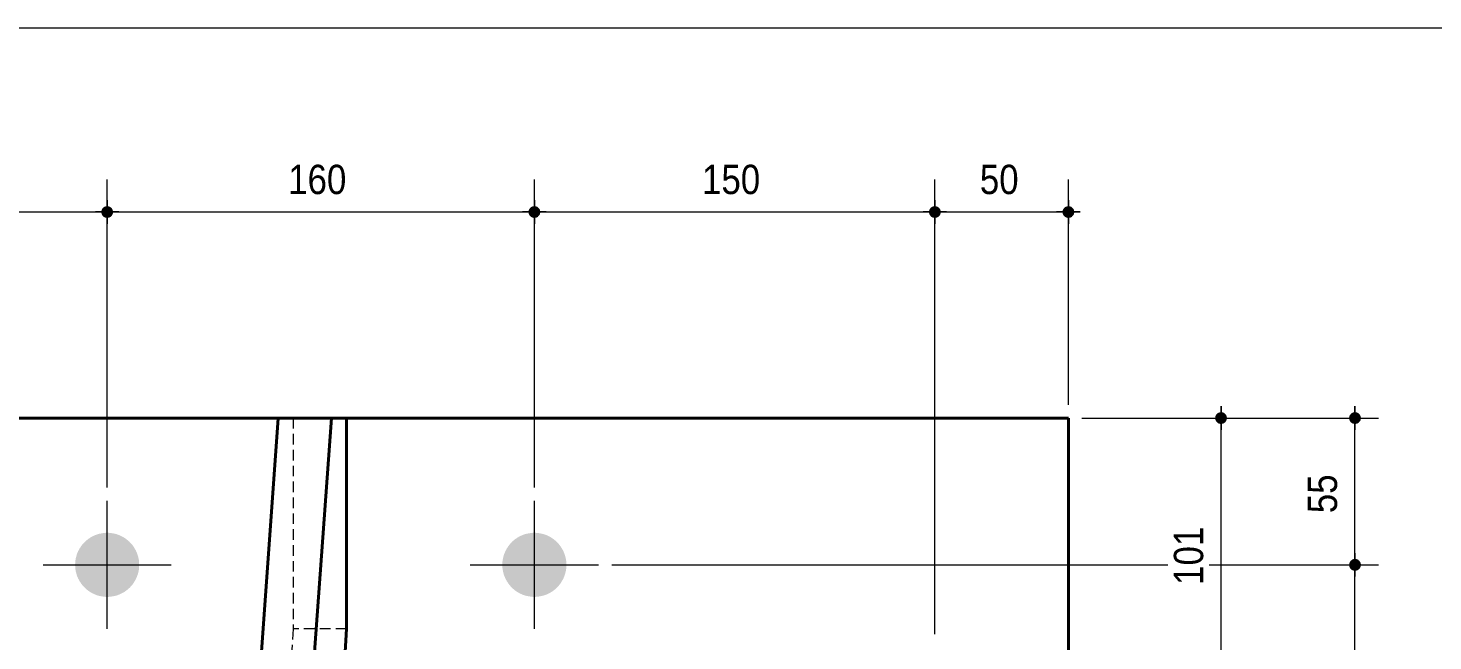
# Model space of a CAD drawing. Header units: millimetres. Extents: x 2 to 410, y 5 to 282.
# Drawn here: x 109.3 to 214.5, y 236.1 to 282 of the extents above; entities that cross this region are included whole.
import ezdxf

# ---------------------------------------------------------------- set-up
doc = ezdxf.new("R2010")
doc.units = ezdxf.units.MM
doc.linetypes.add('CACHE2', pattern=[1.190625, 0.79375, -0.396875])
for name, color, linetype, lineweight in [('Boulon', 7, 'Continuous', 0), ('Cache', 7, 'Continuous', 0), ('Cotation', 7, 'Continuous', 0), ('Feuille dessin', 5, 'Continuous', 0), ('Piece', 2, 'Continuous', 0)]:
    doc.layers.add(name, color=color, linetype=linetype, lineweight=lineweight)
doc.styles.add('ARIAL', font='ARIAL.TTF')

# ---------------------------------------------------------------- blocks, each defined once
blk = doc.blocks.new('*A4')
at = {"layer": 'Boulon'}
for points in [[(115.25, 244.18), (115.31, 244.18), (115.37, 244.17), (115.43, 244.17), (115.49, 244.16), (115.55, 244.15), (115.6, 244.14), (115.66, 244.13), (115.72, 244.12), (115.78, 244.11), (115.83, 244.09), (115.89, 244.08), (115.95, 244.06), (116, 244.04), (116.06, 244.02), (116.11, 244), (116.17, 243.97), (116.22, 243.95), (116.27, 243.92), (116.32, 243.9), (116.38, 243.87), (116.43, 243.84), (116.48, 243.81), (116.53, 243.77), (116.58, 243.74), (116.62, 243.71), (116.67, 243.67), (116.72, 243.63), (116.76, 243.6), (116.8, 243.56), (116.85, 243.52), (116.89, 243.48), (116.93, 243.43), (116.97, 243.39), (117.01, 243.35), (117.05, 243.3), (117.09, 243.26), (117.12, 243.21), (117.16, 243.16), (117.19, 243.11), (117.22, 243.06), (117.25, 243.01), (117.28, 242.96), (117.31, 242.91), (117.34, 242.86), (117.36, 242.81), (117.39, 242.75), (117.41, 242.7), (117.43, 242.64), (117.45, 242.59), (117.47, 242.53), (117.49, 242.48), (117.51, 242.42), (117.52, 242.36), (117.53, 242.31), (117.55, 242.25), (117.56, 242.19), (117.57, 242.13), (117.58, 242.07), (117.58, 242.01), (117.59, 241.96), (117.59, 241.9), (117.59, 241.84), (117.59, 241.78), (117.59, 241.72), (117.59, 241.66), (117.59, 241.6), (117.58, 241.54), (117.58, 241.49), (117.57, 241.43), (117.56, 241.37), (117.55, 241.31), (117.53, 241.25), (117.52, 241.2), (117.51, 241.14), (117.49, 241.08), (117.47, 241.03), (117.45, 240.97), (117.43, 240.92), (117.41, 240.86), (117.39, 240.81), (117.36, 240.75), (117.34, 240.7), (117.31, 240.65), (117.28, 240.6), (117.25, 240.55), (117.22, 240.5), (117.19, 240.45), (117.16, 240.4), (117.12, 240.35), (117.09, 240.3), (117.05, 240.26), (117.01, 240.21), (116.97, 240.17), (116.93, 240.12), (116.89, 240.08), (116.85, 240.04), (116.8, 240), (116.76, 239.96), (116.72, 239.92), (116.67, 239.89), (116.62, 239.85), (116.58, 239.82), (116.53, 239.78), (116.48, 239.75), (116.43, 239.72), (116.38, 239.69), (116.32, 239.66), (116.27, 239.64), (116.22, 239.61), (116.17, 239.59), (116.11, 239.56), (116.06, 239.54), (116, 239.52), (115.95, 239.5), (115.89, 239.48), (115.83, 239.47), (115.78, 239.45), (115.72, 239.44), (115.66, 239.43), (115.6, 239.41), (115.55, 239.41), (115.49, 239.4), (115.43, 239.39), (115.37, 239.39), (115.31, 239.38), (115.25, 239.38), (115.19, 239.38), (115.13, 239.38), (115.08, 239.38), (115.02, 239.39), (114.96, 239.39), (114.9, 239.4), (114.84, 239.41), (114.78, 239.41), (114.73, 239.43), (114.67, 239.44), (114.61, 239.45), (114.55, 239.47), (114.5, 239.48), (114.44, 239.5), (114.38, 239.52), (114.33, 239.54), (114.27, 239.56), (114.22, 239.59), (114.17, 239.61), (114.11, 239.64), (114.06, 239.66), (114.01, 239.69), (113.96, 239.72), (113.91, 239.75), (113.86, 239.78), (113.81, 239.82), (113.76, 239.85), (113.72, 239.89), (113.67, 239.92), (113.63, 239.96), (113.58, 240), (113.54, 240.04), (113.5, 240.08), (113.46, 240.12), (113.41, 240.17), (113.38, 240.21), (113.34, 240.26), (113.3, 240.3), (113.27, 240.35), (113.23, 240.4), (113.2, 240.45), (113.17, 240.5), (113.13, 240.55), (113.11, 240.6), (113.08, 240.65), (113.05, 240.7), (113.02, 240.75), (113, 240.81), (112.98, 240.86), (112.95, 240.92), (112.93, 240.97), (112.91, 241.03), (112.9, 241.08), (112.88, 241.14), (112.87, 241.2), (112.85, 241.25), (112.84, 241.31), (112.83, 241.37), (112.82, 241.43), (112.81, 241.49), (112.8, 241.54), (112.8, 241.6), (112.8, 241.66), (112.79, 241.72), (112.79, 241.78), (112.79, 241.84), (112.8, 241.9), (112.8, 241.96), (112.8, 242.01), (112.81, 242.07), (112.82, 242.13), (112.83, 242.19), (112.84, 242.25), (112.85, 242.31), (112.87, 242.36), (112.88, 242.42), (112.9, 242.48), (112.91, 242.53), (112.93, 242.59), (112.95, 242.64), (112.98, 242.7), (113, 242.75), (113.02, 242.81), (113.05, 242.86), (113.08, 242.91), (113.11, 242.96), (113.13, 243.01), (113.17, 243.06), (113.2, 243.11), (113.23, 243.16), (113.27, 243.21), (113.3, 243.26), (113.34, 243.3), (113.38, 243.35), (113.41, 243.39), (113.46, 243.43), (113.5, 243.48), (113.54, 243.52), (113.58, 243.56), (113.63, 243.6), (113.67, 243.63), (113.72, 243.67), (113.76, 243.71), (113.81, 243.74), (113.86, 243.77), (113.91, 243.81), (113.96, 243.84), (114.01, 243.87), (114.06, 243.9), (114.11, 243.92), (114.17, 243.95), (114.22, 243.97), (114.27, 244), (114.33, 244.02), (114.38, 244.04), (114.44, 244.06), (114.5, 244.08), (114.55, 244.09), (114.61, 244.11), (114.67, 244.12), (114.73, 244.13), (114.78, 244.14), (114.84, 244.15), (114.9, 244.16), (114.96, 244.17), (115.02, 244.17), (115.08, 244.18), (115.13, 244.18), (115.19, 244.18)], [(147.25, 244.18), (147.31, 244.18), (147.37, 244.17), (147.43, 244.17), (147.49, 244.16), (147.55, 244.15), (147.6, 244.14), (147.66, 244.13), (147.72, 244.12), (147.78, 244.11), (147.83, 244.09), (147.89, 244.08), (147.95, 244.06), (148, 244.04), (148.06, 244.02), (148.11, 244), (148.17, 243.97), (148.22, 243.95), (148.27, 243.92), (148.32, 243.9), (148.38, 243.87), (148.43, 243.84), (148.48, 243.81), (148.53, 243.77), (148.58, 243.74), (148.62, 243.71), (148.67, 243.67), (148.72, 243.63), (148.76, 243.6), (148.8, 243.56), (148.85, 243.52), (148.89, 243.48), (148.93, 243.43), (148.97, 243.39), (149.01, 243.35), (149.05, 243.3), (149.09, 243.26), (149.12, 243.21), (149.16, 243.16), (149.19, 243.11), (149.22, 243.06), (149.25, 243.01), (149.28, 242.96), (149.31, 242.91), (149.34, 242.86), (149.36, 242.81), (149.39, 242.75), (149.41, 242.7), (149.43, 242.64), (149.45, 242.59), (149.47, 242.53), (149.49, 242.48), (149.51, 242.42), (149.52, 242.36), (149.53, 242.31), (149.55, 242.25), (149.56, 242.19), (149.57, 242.13), (149.58, 242.07), (149.58, 242.01), (149.59, 241.96), (149.59, 241.9), (149.59, 241.84), (149.59, 241.78), (149.59, 241.72), (149.59, 241.66), (149.59, 241.6), (149.58, 241.54), (149.58, 241.49), (149.57, 241.43), (149.56, 241.37), (149.55, 241.31), (149.53, 241.25), (149.52, 241.2), (149.51, 241.14), (149.49, 241.08), (149.47, 241.03), (149.45, 240.97), (149.43, 240.92), (149.41, 240.86), (149.39, 240.81), (149.36, 240.75), (149.34, 240.7), (149.31, 240.65), (149.28, 240.6), (149.25, 240.55), (149.22, 240.5), (149.19, 240.45), (149.16, 240.4), (149.12, 240.35), (149.09, 240.3), (149.05, 240.26), (149.01, 240.21), (148.97, 240.17), (148.93, 240.12), (148.89, 240.08), (148.85, 240.04), (148.8, 240), (148.76, 239.96), (148.72, 239.92), (148.67, 239.89), (148.62, 239.85), (148.58, 239.82), (148.53, 239.78), (148.48, 239.75), (148.43, 239.72), (148.38, 239.69), (148.32, 239.66), (148.27, 239.64), (148.22, 239.61), (148.17, 239.59), (148.11, 239.56), (148.06, 239.54), (148, 239.52), (147.95, 239.5), (147.89, 239.48), (147.83, 239.47), (147.78, 239.45), (147.72, 239.44), (147.66, 239.43), (147.6, 239.41), (147.55, 239.41), (147.49, 239.4), (147.43, 239.39), (147.37, 239.39), (147.31, 239.38), (147.25, 239.38), (147.19, 239.38), (147.13, 239.38), (147.08, 239.38), (147.02, 239.39), (146.96, 239.39), (146.9, 239.4), (146.84, 239.41), (146.78, 239.41), (146.73, 239.43), (146.67, 239.44), (146.61, 239.45), (146.55, 239.47), (146.5, 239.48), (146.44, 239.5), (146.38, 239.52), (146.33, 239.54), (146.27, 239.56), (146.22, 239.59), (146.17, 239.61), (146.11, 239.64), (146.06, 239.66), (146.01, 239.69), (145.96, 239.72), (145.91, 239.75), (145.86, 239.78), (145.81, 239.82), (145.76, 239.85), (145.72, 239.89), (145.67, 239.92), (145.63, 239.96), (145.58, 240), (145.54, 240.04), (145.5, 240.08), (145.46, 240.12), (145.41, 240.17), (145.38, 240.21), (145.34, 240.26), (145.3, 240.3), (145.27, 240.35), (145.23, 240.4), (145.2, 240.45), (145.17, 240.5), (145.13, 240.55), (145.11, 240.6), (145.08, 240.65), (145.05, 240.7), (145.02, 240.75), (145, 240.81), (144.98, 240.86), (144.95, 240.92), (144.93, 240.97), (144.91, 241.03), (144.9, 241.08), (144.88, 241.14), (144.87, 241.2), (144.85, 241.25), (144.84, 241.31), (144.83, 241.37), (144.82, 241.43), (144.81, 241.49), (144.8, 241.54), (144.8, 241.6), (144.8, 241.66), (144.79, 241.72), (144.79, 241.78), (144.79, 241.84), (144.8, 241.9), (144.8, 241.96), (144.8, 242.01), (144.81, 242.07), (144.82, 242.13), (144.83, 242.19), (144.84, 242.25), (144.85, 242.31), (144.87, 242.36), (144.88, 242.42), (144.9, 242.48), (144.91, 242.53), (144.93, 242.59), (144.95, 242.64), (144.98, 242.7), (145, 242.75), (145.02, 242.81), (145.05, 242.86), (145.08, 242.91), (145.11, 242.96), (145.13, 243.01), (145.17, 243.06), (145.2, 243.11), (145.23, 243.16), (145.27, 243.21), (145.3, 243.26), (145.34, 243.3), (145.38, 243.35), (145.41, 243.39), (145.46, 243.43), (145.5, 243.48), (145.54, 243.52), (145.58, 243.56), (145.63, 243.6), (145.67, 243.63), (145.72, 243.67), (145.76, 243.71), (145.81, 243.74), (145.86, 243.77), (145.91, 243.81), (145.96, 243.84), (146.01, 243.87), (146.06, 243.9), (146.11, 243.92), (146.17, 243.95), (146.22, 243.97), (146.27, 244), (146.33, 244.02), (146.38, 244.04), (146.44, 244.06), (146.5, 244.08), (146.55, 244.09), (146.61, 244.11), (146.67, 244.12), (146.73, 244.13), (146.78, 244.14), (146.84, 244.15), (146.9, 244.16), (146.96, 244.17), (147.02, 244.17), (147.08, 244.18), (147.13, 244.18), (147.19, 244.18)]]:
    blk.add_hatch(color=256, dxfattribs=at).paths.add_polyline_path(points, flags=17)
at = {"layer": 'Boulon', "linetype": 'Continuous', "lineweight": 0}
for p, q in [((115.19, 236.98), (115.19, 246.58)), ((147.19, 236.98), (147.19, 246.58)), ((110.39, 241.78), (119.99, 241.78)), ((142.39, 241.78), (151.99, 241.78))]:
    blk.add_line(p, q, dxfattribs=at)
blk = doc.blocks.new('*A6')
at = {"layer": 'Cache', "color": 7, "linetype": 'CACHE2', "lineweight": 20}
blk.add_line((133.109528, 252.779372), (128.012229, 252.779372), dxfattribs=at)
at = {"layer": 'Piece', "color": 2, "linetype": 'Continuous', "lineweight": 40}
for p, q in [((75.193244, 252.779372), (128.012229, 252.779372)), ((187.193244, 252.779372), (133.109528, 252.779372)), ((187.193244, 172.779372), (187.193244, 252.779372))]:
    blk.add_line(p, q, dxfattribs=at)
blk = doc.blocks.new('*A8')
at = {"layer": 'Cache', "color": 7, "linetype": 'CACHE2', "lineweight": 20}
for p, q in [((129.121107, 252.778637), (129.121061, 236.980341)), ((129.121061, 236.980341), (128.900314, 233.049379)), ((133.109482, 236.980341), (129.121061, 236.980341)), ((128.900314, 233.049379), (126.165388, 222.25827)), ((132.888735, 233.049379), (128.900314, 233.049379))]:
    blk.add_line(p, q, dxfattribs=at)
at = {"layer": 'Piece', "color": 2, "linetype": 'Continuous', "lineweight": 40}
for p, q in [((126.077997, 226.089576), (128.012175, 252.778637)), ((133.109528, 252.778637), (128.012175, 252.778637)), ((132.000597, 252.778637), (130.066418, 226.089576)), ((133.109482, 236.980341), (133.109528, 252.778637)), ((132.888735, 233.049379), (133.109482, 236.980341)), ((130.153809, 222.25827), (132.888735, 233.049379)), ((130.066418, 226.089576), (126.077997, 226.089576)), ((126.165388, 222.25827), (126.077997, 226.089576)), ((130.066418, 226.089576), (130.153809, 222.25827)), ((130.153809, 222.25827), (126.165388, 222.25827))]:
    blk.add_line(p, q, dxfattribs=at)
blk = doc.blocks.new('*A28')
at = {"layer": 'Feuille dessin', "linetype": 'Continuous', "lineweight": 0}
blk.add_line((405, 282), (5, 282), dxfattribs=at)
blk = doc.blocks.new('*A35')
at = {"layer": 'Cotation'}
for points in [[(85.17, 267.78), (85.15, 267.78), (85.13, 267.78), (85.11, 267.79), (85.09, 267.79), (85.07, 267.8), (85.05, 267.8), (85.02, 267.81), (85.01, 267.82), (84.99, 267.83), (84.97, 267.84), (84.95, 267.85), (84.93, 267.86), (84.91, 267.88), (84.9, 267.89), (84.88, 267.91), (84.87, 267.92), (84.85, 267.94), (84.84, 267.96), (84.83, 267.97), (84.82, 267.99), (84.81, 268.01), (84.8, 268.03), (84.79, 268.05), (84.78, 268.07), (84.77, 268.09), (84.77, 268.11), (84.76, 268.13), (84.76, 268.15), (84.76, 268.17), (84.75, 268.2), (84.75, 268.22), (84.75, 268.24), (84.76, 268.26), (84.76, 268.28), (84.76, 268.3), (84.77, 268.32), (84.77, 268.35), (84.78, 268.37), (84.79, 268.39), (84.8, 268.41), (84.81, 268.43), (84.82, 268.44), (84.83, 268.46), (84.84, 268.48), (84.85, 268.5), (84.87, 268.51), (84.88, 268.53), (84.9, 268.54), (84.91, 268.56), (84.93, 268.57), (84.95, 268.58), (84.97, 268.6), (84.99, 268.61), (85.01, 268.62), (85.02, 268.62), (85.05, 268.63), (85.07, 268.64), (85.09, 268.64), (85.11, 268.65), (85.13, 268.65), (85.15, 268.66), (85.17, 268.66), (85.19, 268.66), (85.21, 268.66), (85.24, 268.66), (85.26, 268.65), (85.28, 268.65), (85.3, 268.64), (85.32, 268.64), (85.34, 268.63), (85.36, 268.62), (85.38, 268.62), (85.4, 268.61), (85.42, 268.6), (85.44, 268.58), (85.46, 268.57), (85.47, 268.56), (85.49, 268.54), (85.5, 268.53), (85.52, 268.51), (85.53, 268.5), (85.55, 268.48), (85.56, 268.46), (85.57, 268.44), (85.58, 268.43), (85.59, 268.41), (85.6, 268.39), (85.61, 268.37), (85.61, 268.35), (85.62, 268.32), (85.62, 268.3), (85.63, 268.28), (85.63, 268.26), (85.63, 268.24), (85.63, 268.22), (85.63, 268.2), (85.63, 268.17), (85.63, 268.15), (85.62, 268.13), (85.62, 268.11), (85.61, 268.09), (85.61, 268.07), (85.6, 268.05), (85.59, 268.03), (85.58, 268.01), (85.57, 267.99), (85.56, 267.97), (85.55, 267.96), (85.53, 267.94), (85.52, 267.92), (85.5, 267.91), (85.49, 267.89), (85.47, 267.88), (85.46, 267.86), (85.44, 267.85), (85.42, 267.84), (85.4, 267.83), (85.38, 267.82), (85.36, 267.81), (85.34, 267.8), (85.32, 267.8), (85.3, 267.79), (85.28, 267.79), (85.26, 267.78), (85.24, 267.78), (85.21, 267.78), (85.19, 267.78)], [(115.17, 267.78), (115.15, 267.78), (115.13, 267.78), (115.11, 267.79), (115.09, 267.79), (115.07, 267.8), (115.05, 267.8), (115.02, 267.81), (115.01, 267.82), (114.99, 267.83), (114.97, 267.84), (114.95, 267.85), (114.93, 267.86), (114.91, 267.88), (114.9, 267.89), (114.88, 267.91), (114.87, 267.92), (114.85, 267.94), (114.84, 267.96), (114.83, 267.97), (114.82, 267.99), (114.81, 268.01), (114.8, 268.03), (114.79, 268.05), (114.78, 268.07), (114.77, 268.09), (114.77, 268.11), (114.76, 268.13), (114.76, 268.15), (114.76, 268.17), (114.75, 268.2), (114.75, 268.22), (114.75, 268.24), (114.76, 268.26), (114.76, 268.28), (114.76, 268.3), (114.77, 268.32), (114.77, 268.35), (114.78, 268.37), (114.79, 268.39), (114.8, 268.41), (114.81, 268.43), (114.82, 268.44), (114.83, 268.46), (114.84, 268.48), (114.85, 268.5), (114.87, 268.51), (114.88, 268.53), (114.9, 268.54), (114.91, 268.56), (114.93, 268.57), (114.95, 268.58), (114.97, 268.6), (114.99, 268.61), (115.01, 268.62), (115.02, 268.62), (115.05, 268.63), (115.07, 268.64), (115.09, 268.64), (115.11, 268.65), (115.13, 268.65), (115.15, 268.66), (115.17, 268.66), (115.19, 268.66), (115.21, 268.66), (115.24, 268.66), (115.26, 268.65), (115.28, 268.65), (115.3, 268.64), (115.32, 268.64), (115.34, 268.63), (115.36, 268.62), (115.38, 268.62), (115.4, 268.61), (115.42, 268.6), (115.44, 268.58), (115.46, 268.57), (115.47, 268.56), (115.49, 268.54), (115.5, 268.53), (115.52, 268.51), (115.53, 268.5), (115.55, 268.48), (115.56, 268.46), (115.57, 268.44), (115.58, 268.43), (115.59, 268.41), (115.6, 268.39), (115.61, 268.37), (115.61, 268.35), (115.62, 268.32), (115.62, 268.3), (115.63, 268.28), (115.63, 268.26), (115.63, 268.24), (115.63, 268.22), (115.63, 268.2), (115.63, 268.17), (115.63, 268.15), (115.62, 268.13), (115.62, 268.11), (115.61, 268.09), (115.61, 268.07), (115.6, 268.05), (115.59, 268.03), (115.58, 268.01), (115.57, 267.99), (115.56, 267.97), (115.55, 267.96), (115.53, 267.94), (115.52, 267.92), (115.5, 267.91), (115.49, 267.89), (115.47, 267.88), (115.46, 267.86), (115.44, 267.85), (115.42, 267.84), (115.4, 267.83), (115.38, 267.82), (115.36, 267.81), (115.34, 267.8), (115.32, 267.8), (115.3, 267.79), (115.28, 267.79), (115.26, 267.78), (115.24, 267.78), (115.21, 267.78), (115.19, 267.78)]]:
    blk.add_hatch(color=256, dxfattribs=at).paths.add_polyline_path(points, flags=17)
at = {"layer": 'Cotation', "linetype": 'Continuous', "lineweight": 0}
for p, q in [((85.19, 236.58), (85.19, 270.66)), ((115.19, 247.58), (115.19, 270.66)), ((85.19, 269.1), (85.19, 267.34)), ((115.19, 269.1), (115.19, 267.34)), ((86.07, 268.22), (84.31, 268.22)), ((85.19, 268.22), (84.31, 268.22)), ((85.19, 268.22), (115.19, 268.22)), ((116.07, 268.22), (114.31, 268.22)), ((115.19, 268.22), (116.07, 268.22))]:
    blk.add_line(p, q, dxfattribs=at)
at = {"layer": 'Cotation'}
for p in [(85.19, 268.22), (115.19, 268.22)]:
    blk.add_point(p, dxfattribs=at)
at = {"layer": 'Cotation', "style": 'ARIAL', "width": 0.85}
blk.add_text('150', height=2.2, dxfattribs=at).set_placement((97.75, 269.56))
blk = doc.blocks.new('*A36')
at = {"layer": 'Cotation'}
for points in [[(115.17, 267.78), (115.15, 267.78), (115.13, 267.78), (115.11, 267.79), (115.09, 267.79), (115.07, 267.8), (115.05, 267.8), (115.02, 267.81), (115.01, 267.82), (114.99, 267.83), (114.97, 267.84), (114.95, 267.85), (114.93, 267.86), (114.91, 267.88), (114.9, 267.89), (114.88, 267.91), (114.87, 267.92), (114.85, 267.94), (114.84, 267.96), (114.83, 267.97), (114.82, 267.99), (114.81, 268.01), (114.8, 268.03), (114.79, 268.05), (114.78, 268.07), (114.77, 268.09), (114.77, 268.11), (114.76, 268.13), (114.76, 268.15), (114.76, 268.17), (114.75, 268.2), (114.75, 268.22), (114.75, 268.24), (114.76, 268.26), (114.76, 268.28), (114.76, 268.3), (114.77, 268.32), (114.77, 268.35), (114.78, 268.37), (114.79, 268.39), (114.8, 268.41), (114.81, 268.43), (114.82, 268.44), (114.83, 268.46), (114.84, 268.48), (114.85, 268.5), (114.87, 268.51), (114.88, 268.53), (114.9, 268.54), (114.91, 268.56), (114.93, 268.57), (114.95, 268.58), (114.97, 268.6), (114.99, 268.61), (115.01, 268.62), (115.02, 268.62), (115.05, 268.63), (115.07, 268.64), (115.09, 268.64), (115.11, 268.65), (115.13, 268.65), (115.15, 268.66), (115.17, 268.66), (115.19, 268.66), (115.21, 268.66), (115.24, 268.66), (115.26, 268.65), (115.28, 268.65), (115.3, 268.64), (115.32, 268.64), (115.34, 268.63), (115.36, 268.62), (115.38, 268.62), (115.4, 268.61), (115.42, 268.6), (115.44, 268.58), (115.46, 268.57), (115.47, 268.56), (115.49, 268.54), (115.5, 268.53), (115.52, 268.51), (115.53, 268.5), (115.55, 268.48), (115.56, 268.46), (115.57, 268.44), (115.58, 268.43), (115.59, 268.41), (115.6, 268.39), (115.61, 268.37), (115.61, 268.35), (115.62, 268.32), (115.62, 268.3), (115.63, 268.28), (115.63, 268.26), (115.63, 268.24), (115.63, 268.22), (115.63, 268.2), (115.63, 268.17), (115.63, 268.15), (115.62, 268.13), (115.62, 268.11), (115.61, 268.09), (115.61, 268.07), (115.6, 268.05), (115.59, 268.03), (115.58, 268.01), (115.57, 267.99), (115.56, 267.97), (115.55, 267.96), (115.53, 267.94), (115.52, 267.92), (115.5, 267.91), (115.49, 267.89), (115.47, 267.88), (115.46, 267.86), (115.44, 267.85), (115.42, 267.84), (115.4, 267.83), (115.38, 267.82), (115.36, 267.81), (115.34, 267.8), (115.32, 267.8), (115.3, 267.79), (115.28, 267.79), (115.26, 267.78), (115.24, 267.78), (115.21, 267.78), (115.19, 267.78)], [(147.17, 267.78), (147.15, 267.78), (147.13, 267.78), (147.11, 267.79), (147.09, 267.79), (147.07, 267.8), (147.05, 267.8), (147.02, 267.81), (147.01, 267.82), (146.99, 267.83), (146.97, 267.84), (146.95, 267.85), (146.93, 267.86), (146.91, 267.88), (146.9, 267.89), (146.88, 267.91), (146.87, 267.92), (146.85, 267.94), (146.84, 267.96), (146.83, 267.97), (146.82, 267.99), (146.81, 268.01), (146.8, 268.03), (146.79, 268.05), (146.78, 268.07), (146.77, 268.09), (146.77, 268.11), (146.76, 268.13), (146.76, 268.15), (146.76, 268.17), (146.75, 268.2), (146.75, 268.22), (146.75, 268.24), (146.76, 268.26), (146.76, 268.28), (146.76, 268.3), (146.77, 268.32), (146.77, 268.35), (146.78, 268.37), (146.79, 268.39), (146.8, 268.41), (146.81, 268.43), (146.82, 268.44), (146.83, 268.46), (146.84, 268.48), (146.85, 268.5), (146.87, 268.51), (146.88, 268.53), (146.9, 268.54), (146.91, 268.56), (146.93, 268.57), (146.95, 268.58), (146.97, 268.6), (146.99, 268.61), (147.01, 268.62), (147.02, 268.62), (147.05, 268.63), (147.07, 268.64), (147.09, 268.64), (147.11, 268.65), (147.13, 268.65), (147.15, 268.66), (147.17, 268.66), (147.19, 268.66), (147.21, 268.66), (147.24, 268.66), (147.26, 268.65), (147.28, 268.65), (147.3, 268.64), (147.32, 268.64), (147.34, 268.63), (147.36, 268.62), (147.38, 268.62), (147.4, 268.61), (147.42, 268.6), (147.44, 268.58), (147.46, 268.57), (147.47, 268.56), (147.49, 268.54), (147.5, 268.53), (147.52, 268.51), (147.53, 268.5), (147.55, 268.48), (147.56, 268.46), (147.57, 268.44), (147.58, 268.43), (147.59, 268.41), (147.6, 268.39), (147.61, 268.37), (147.61, 268.35), (147.62, 268.32), (147.62, 268.3), (147.63, 268.28), (147.63, 268.26), (147.63, 268.24), (147.63, 268.22), (147.63, 268.2), (147.63, 268.17), (147.63, 268.15), (147.62, 268.13), (147.62, 268.11), (147.61, 268.09), (147.61, 268.07), (147.6, 268.05), (147.59, 268.03), (147.58, 268.01), (147.57, 267.99), (147.56, 267.97), (147.55, 267.96), (147.53, 267.94), (147.52, 267.92), (147.5, 267.91), (147.49, 267.89), (147.47, 267.88), (147.46, 267.86), (147.44, 267.85), (147.42, 267.84), (147.4, 267.83), (147.38, 267.82), (147.36, 267.81), (147.34, 267.8), (147.32, 267.8), (147.3, 267.79), (147.28, 267.79), (147.26, 267.78), (147.24, 267.78), (147.21, 267.78), (147.19, 267.78)]]:
    blk.add_hatch(color=256, dxfattribs=at).paths.add_polyline_path(points, flags=17)
at = {"layer": 'Cotation', "linetype": 'Continuous', "lineweight": 0}
for p, q in [((115.19, 247.58), (115.19, 270.66)), ((147.19, 247.58), (147.19, 270.66)), ((115.19, 269.1), (115.19, 267.34)), ((147.19, 269.1), (147.19, 267.34)), ((116.07, 268.22), (114.31, 268.22)), ((115.19, 268.22), (114.31, 268.22)), ((115.19, 268.22), (147.19, 268.22)), ((148.07, 268.22), (146.31, 268.22)), ((147.19, 268.22), (148.07, 268.22))]:
    blk.add_line(p, q, dxfattribs=at)
at = {"layer": 'Cotation'}
for p in [(115.19, 268.22), (147.19, 268.22)]:
    blk.add_point(p, dxfattribs=at)
at = {"layer": 'Cotation', "style": 'ARIAL', "width": 0.85}
blk.add_text('160', height=2.2, dxfattribs=at).set_placement((128.75, 269.56))
blk = doc.blocks.new('*A37')
at = {"layer": 'Cotation'}
for points in [[(147.17, 267.78), (147.15, 267.78), (147.13, 267.78), (147.11, 267.79), (147.09, 267.79), (147.07, 267.8), (147.05, 267.8), (147.02, 267.81), (147.01, 267.82), (146.99, 267.83), (146.97, 267.84), (146.95, 267.85), (146.93, 267.86), (146.91, 267.88), (146.9, 267.89), (146.88, 267.91), (146.87, 267.92), (146.85, 267.94), (146.84, 267.96), (146.83, 267.97), (146.82, 267.99), (146.81, 268.01), (146.8, 268.03), (146.79, 268.05), (146.78, 268.07), (146.77, 268.09), (146.77, 268.11), (146.76, 268.13), (146.76, 268.15), (146.76, 268.17), (146.75, 268.2), (146.75, 268.22), (146.75, 268.24), (146.76, 268.26), (146.76, 268.28), (146.76, 268.3), (146.77, 268.32), (146.77, 268.35), (146.78, 268.37), (146.79, 268.39), (146.8, 268.41), (146.81, 268.43), (146.82, 268.44), (146.83, 268.46), (146.84, 268.48), (146.85, 268.5), (146.87, 268.51), (146.88, 268.53), (146.9, 268.54), (146.91, 268.56), (146.93, 268.57), (146.95, 268.58), (146.97, 268.6), (146.99, 268.61), (147.01, 268.62), (147.02, 268.62), (147.05, 268.63), (147.07, 268.64), (147.09, 268.64), (147.11, 268.65), (147.13, 268.65), (147.15, 268.66), (147.17, 268.66), (147.19, 268.66), (147.21, 268.66), (147.24, 268.66), (147.26, 268.65), (147.28, 268.65), (147.3, 268.64), (147.32, 268.64), (147.34, 268.63), (147.36, 268.62), (147.38, 268.62), (147.4, 268.61), (147.42, 268.6), (147.44, 268.58), (147.46, 268.57), (147.47, 268.56), (147.49, 268.54), (147.5, 268.53), (147.52, 268.51), (147.53, 268.5), (147.55, 268.48), (147.56, 268.46), (147.57, 268.44), (147.58, 268.43), (147.59, 268.41), (147.6, 268.39), (147.61, 268.37), (147.61, 268.35), (147.62, 268.32), (147.62, 268.3), (147.63, 268.28), (147.63, 268.26), (147.63, 268.24), (147.63, 268.22), (147.63, 268.2), (147.63, 268.17), (147.63, 268.15), (147.62, 268.13), (147.62, 268.11), (147.61, 268.09), (147.61, 268.07), (147.6, 268.05), (147.59, 268.03), (147.58, 268.01), (147.57, 267.99), (147.56, 267.97), (147.55, 267.96), (147.53, 267.94), (147.52, 267.92), (147.5, 267.91), (147.49, 267.89), (147.47, 267.88), (147.46, 267.86), (147.44, 267.85), (147.42, 267.84), (147.4, 267.83), (147.38, 267.82), (147.36, 267.81), (147.34, 267.8), (147.32, 267.8), (147.3, 267.79), (147.28, 267.79), (147.26, 267.78), (147.24, 267.78), (147.21, 267.78), (147.19, 267.78)], [(177.17, 267.78), (177.15, 267.78), (177.13, 267.78), (177.11, 267.79), (177.09, 267.79), (177.07, 267.8), (177.05, 267.8), (177.02, 267.81), (177.01, 267.82), (176.99, 267.83), (176.97, 267.84), (176.95, 267.85), (176.93, 267.86), (176.91, 267.88), (176.9, 267.89), (176.88, 267.91), (176.87, 267.92), (176.85, 267.94), (176.84, 267.96), (176.83, 267.97), (176.82, 267.99), (176.81, 268.01), (176.8, 268.03), (176.79, 268.05), (176.78, 268.07), (176.77, 268.09), (176.77, 268.11), (176.76, 268.13), (176.76, 268.15), (176.76, 268.17), (176.75, 268.2), (176.75, 268.22), (176.75, 268.24), (176.76, 268.26), (176.76, 268.28), (176.76, 268.3), (176.77, 268.32), (176.77, 268.35), (176.78, 268.37), (176.79, 268.39), (176.8, 268.41), (176.81, 268.43), (176.82, 268.44), (176.83, 268.46), (176.84, 268.48), (176.85, 268.5), (176.87, 268.51), (176.88, 268.53), (176.9, 268.54), (176.91, 268.56), (176.93, 268.57), (176.95, 268.58), (176.97, 268.6), (176.99, 268.61), (177.01, 268.62), (177.02, 268.62), (177.05, 268.63), (177.07, 268.64), (177.09, 268.64), (177.11, 268.65), (177.13, 268.65), (177.15, 268.66), (177.17, 268.66), (177.19, 268.66), (177.21, 268.66), (177.24, 268.66), (177.26, 268.65), (177.28, 268.65), (177.3, 268.64), (177.32, 268.64), (177.34, 268.63), (177.36, 268.62), (177.38, 268.62), (177.4, 268.61), (177.42, 268.6), (177.44, 268.58), (177.46, 268.57), (177.47, 268.56), (177.49, 268.54), (177.5, 268.53), (177.52, 268.51), (177.53, 268.5), (177.55, 268.48), (177.56, 268.46), (177.57, 268.44), (177.58, 268.43), (177.59, 268.41), (177.6, 268.39), (177.61, 268.37), (177.61, 268.35), (177.62, 268.32), (177.62, 268.3), (177.63, 268.28), (177.63, 268.26), (177.63, 268.24), (177.63, 268.22), (177.63, 268.2), (177.63, 268.17), (177.63, 268.15), (177.62, 268.13), (177.62, 268.11), (177.61, 268.09), (177.61, 268.07), (177.6, 268.05), (177.59, 268.03), (177.58, 268.01), (177.57, 267.99), (177.56, 267.97), (177.55, 267.96), (177.53, 267.94), (177.52, 267.92), (177.5, 267.91), (177.49, 267.89), (177.47, 267.88), (177.46, 267.86), (177.44, 267.85), (177.42, 267.84), (177.4, 267.83), (177.38, 267.82), (177.36, 267.81), (177.34, 267.8), (177.32, 267.8), (177.3, 267.79), (177.28, 267.79), (177.26, 267.78), (177.24, 267.78), (177.21, 267.78), (177.19, 267.78)]]:
    blk.add_hatch(color=256, dxfattribs=at).paths.add_polyline_path(points, flags=17)
at = {"layer": 'Cotation', "linetype": 'Continuous', "lineweight": 0}
for p, q in [((147.19, 247.58), (147.19, 270.66)), ((177.19, 236.58), (177.19, 270.66)), ((147.19, 269.1), (147.19, 267.34)), ((177.19, 269.1), (177.19, 267.34)), ((148.07, 268.22), (146.31, 268.22)), ((147.19, 268.22), (146.31, 268.22)), ((147.19, 268.22), (177.19, 268.22)), ((178.07, 268.22), (176.31, 268.22)), ((177.19, 268.22), (178.07, 268.22))]:
    blk.add_line(p, q, dxfattribs=at)
at = {"layer": 'Cotation'}
for p in [(147.19, 268.22), (177.19, 268.22)]:
    blk.add_point(p, dxfattribs=at)
at = {"layer": 'Cotation', "style": 'ARIAL', "width": 0.85}
blk.add_text('150', height=2.2, dxfattribs=at).set_placement((159.75, 269.56))
blk = doc.blocks.new('*A38')
at = {"layer": 'Cotation'}
for points in [[(177.17, 267.78), (177.15, 267.78), (177.13, 267.78), (177.11, 267.79), (177.09, 267.79), (177.07, 267.8), (177.05, 267.8), (177.02, 267.81), (177.01, 267.82), (176.99, 267.83), (176.97, 267.84), (176.95, 267.85), (176.93, 267.86), (176.91, 267.88), (176.9, 267.89), (176.88, 267.91), (176.87, 267.92), (176.85, 267.94), (176.84, 267.96), (176.83, 267.97), (176.82, 267.99), (176.81, 268.01), (176.8, 268.03), (176.79, 268.05), (176.78, 268.07), (176.77, 268.09), (176.77, 268.11), (176.76, 268.13), (176.76, 268.15), (176.76, 268.17), (176.75, 268.2), (176.75, 268.22), (176.75, 268.24), (176.76, 268.26), (176.76, 268.28), (176.76, 268.3), (176.77, 268.32), (176.77, 268.35), (176.78, 268.37), (176.79, 268.39), (176.8, 268.41), (176.81, 268.43), (176.82, 268.44), (176.83, 268.46), (176.84, 268.48), (176.85, 268.5), (176.87, 268.51), (176.88, 268.53), (176.9, 268.54), (176.91, 268.56), (176.93, 268.57), (176.95, 268.58), (176.97, 268.6), (176.99, 268.61), (177.01, 268.62), (177.02, 268.62), (177.05, 268.63), (177.07, 268.64), (177.09, 268.64), (177.11, 268.65), (177.13, 268.65), (177.15, 268.66), (177.17, 268.66), (177.19, 268.66), (177.21, 268.66), (177.24, 268.66), (177.26, 268.65), (177.28, 268.65), (177.3, 268.64), (177.32, 268.64), (177.34, 268.63), (177.36, 268.62), (177.38, 268.62), (177.4, 268.61), (177.42, 268.6), (177.44, 268.58), (177.46, 268.57), (177.47, 268.56), (177.49, 268.54), (177.5, 268.53), (177.52, 268.51), (177.53, 268.5), (177.55, 268.48), (177.56, 268.46), (177.57, 268.44), (177.58, 268.43), (177.59, 268.41), (177.6, 268.39), (177.61, 268.37), (177.61, 268.35), (177.62, 268.32), (177.62, 268.3), (177.63, 268.28), (177.63, 268.26), (177.63, 268.24), (177.63, 268.22), (177.63, 268.2), (177.63, 268.17), (177.63, 268.15), (177.62, 268.13), (177.62, 268.11), (177.61, 268.09), (177.61, 268.07), (177.6, 268.05), (177.59, 268.03), (177.58, 268.01), (177.57, 267.99), (177.56, 267.97), (177.55, 267.96), (177.53, 267.94), (177.52, 267.92), (177.5, 267.91), (177.49, 267.89), (177.47, 267.88), (177.46, 267.86), (177.44, 267.85), (177.42, 267.84), (177.4, 267.83), (177.38, 267.82), (177.36, 267.81), (177.34, 267.8), (177.32, 267.8), (177.3, 267.79), (177.28, 267.79), (177.26, 267.78), (177.24, 267.78), (177.21, 267.78), (177.19, 267.78)], [(187.17, 267.78), (187.15, 267.78), (187.13, 267.78), (187.11, 267.79), (187.09, 267.79), (187.07, 267.8), (187.05, 267.8), (187.02, 267.81), (187.01, 267.82), (186.99, 267.83), (186.97, 267.84), (186.95, 267.85), (186.93, 267.86), (186.91, 267.88), (186.9, 267.89), (186.88, 267.91), (186.87, 267.92), (186.85, 267.94), (186.84, 267.96), (186.83, 267.97), (186.82, 267.99), (186.81, 268.01), (186.8, 268.03), (186.79, 268.05), (186.78, 268.07), (186.77, 268.09), (186.77, 268.11), (186.76, 268.13), (186.76, 268.15), (186.76, 268.17), (186.75, 268.2), (186.75, 268.22), (186.75, 268.24), (186.76, 268.26), (186.76, 268.28), (186.76, 268.3), (186.77, 268.32), (186.77, 268.35), (186.78, 268.37), (186.79, 268.39), (186.8, 268.41), (186.81, 268.43), (186.82, 268.44), (186.83, 268.46), (186.84, 268.48), (186.85, 268.5), (186.87, 268.51), (186.88, 268.53), (186.9, 268.54), (186.91, 268.56), (186.93, 268.57), (186.95, 268.58), (186.97, 268.6), (186.99, 268.61), (187.01, 268.62), (187.02, 268.62), (187.05, 268.63), (187.07, 268.64), (187.09, 268.64), (187.11, 268.65), (187.13, 268.65), (187.15, 268.66), (187.17, 268.66), (187.19, 268.66), (187.21, 268.66), (187.24, 268.66), (187.26, 268.65), (187.28, 268.65), (187.3, 268.64), (187.32, 268.64), (187.34, 268.63), (187.36, 268.62), (187.38, 268.62), (187.4, 268.61), (187.42, 268.6), (187.44, 268.58), (187.46, 268.57), (187.47, 268.56), (187.49, 268.54), (187.5, 268.53), (187.52, 268.51), (187.53, 268.5), (187.55, 268.48), (187.56, 268.46), (187.57, 268.44), (187.58, 268.43), (187.59, 268.41), (187.6, 268.39), (187.61, 268.37), (187.61, 268.35), (187.62, 268.32), (187.62, 268.3), (187.63, 268.28), (187.63, 268.26), (187.63, 268.24), (187.63, 268.22), (187.63, 268.2), (187.63, 268.17), (187.63, 268.15), (187.62, 268.13), (187.62, 268.11), (187.61, 268.09), (187.61, 268.07), (187.6, 268.05), (187.59, 268.03), (187.58, 268.01), (187.57, 267.99), (187.56, 267.97), (187.55, 267.96), (187.53, 267.94), (187.52, 267.92), (187.5, 267.91), (187.49, 267.89), (187.47, 267.88), (187.46, 267.86), (187.44, 267.85), (187.42, 267.84), (187.4, 267.83), (187.38, 267.82), (187.36, 267.81), (187.34, 267.8), (187.32, 267.8), (187.3, 267.79), (187.28, 267.79), (187.26, 267.78), (187.24, 267.78), (187.21, 267.78), (187.19, 267.78)]]:
    blk.add_hatch(color=256, dxfattribs=at).paths.add_polyline_path(points, flags=17)
at = {"layer": 'Cotation', "linetype": 'Continuous', "lineweight": 0}
for p, q in [((177.19, 236.58), (177.19, 270.66)), ((187.19, 253.78), (187.19, 270.66)), ((177.19, 269.1), (177.19, 267.34)), ((187.19, 269.1), (187.19, 267.34)), ((178.07, 268.22), (176.31, 268.22)), ((177.19, 268.22), (176.31, 268.22)), ((177.19, 268.22), (187.19, 268.22)), ((188.07, 268.22), (186.31, 268.22)), ((187.19, 268.22), (188.07, 268.22))]:
    blk.add_line(p, q, dxfattribs=at)
at = {"layer": 'Cotation'}
for p in [(177.19, 268.22), (187.19, 268.22)]:
    blk.add_point(p, dxfattribs=at)
at = {"layer": 'Cotation', "style": 'ARIAL', "width": 0.85}
blk.add_text('50', height=2.2, dxfattribs=at).set_placement((180.56, 269.56))
blk = doc.blocks.new('*A41')
at = {"layer": 'Cotation'}
for points in [[(208.64, 241.34), (208.62, 241.34), (208.6, 241.34), (208.58, 241.35), (208.55, 241.35), (208.53, 241.36), (208.51, 241.37), (208.49, 241.37), (208.47, 241.38), (208.45, 241.39), (208.43, 241.4), (208.42, 241.41), (208.4, 241.43), (208.38, 241.44), (208.37, 241.45), (208.35, 241.47), (208.34, 241.48), (208.32, 241.5), (208.31, 241.52), (208.3, 241.53), (208.28, 241.55), (208.27, 241.57), (208.26, 241.59), (208.25, 241.61), (208.25, 241.63), (208.24, 241.65), (208.23, 241.67), (208.23, 241.69), (208.23, 241.71), (208.22, 241.74), (208.22, 241.76), (208.22, 241.78), (208.22, 241.8), (208.22, 241.82), (208.23, 241.84), (208.23, 241.87), (208.23, 241.89), (208.24, 241.91), (208.25, 241.93), (208.25, 241.95), (208.26, 241.97), (208.27, 241.99), (208.28, 242.01), (208.3, 242.02), (208.31, 242.04), (208.32, 242.06), (208.34, 242.07), (208.35, 242.09), (208.37, 242.11), (208.38, 242.12), (208.4, 242.13), (208.42, 242.15), (208.43, 242.16), (208.45, 242.17), (208.47, 242.18), (208.49, 242.19), (208.51, 242.19), (208.53, 242.2), (208.55, 242.21), (208.58, 242.21), (208.6, 242.21), (208.62, 242.22), (208.64, 242.22), (208.66, 242.22), (208.68, 242.22), (208.7, 242.22), (208.73, 242.21), (208.75, 242.21), (208.77, 242.21), (208.79, 242.2), (208.81, 242.19), (208.83, 242.19), (208.85, 242.18), (208.87, 242.17), (208.89, 242.16), (208.91, 242.15), (208.92, 242.13), (208.94, 242.12), (208.96, 242.11), (208.97, 242.09), (208.99, 242.07), (209, 242.06), (209.01, 242.04), (209.03, 242.02), (209.04, 242.01), (209.05, 241.99), (209.06, 241.97), (209.07, 241.95), (209.08, 241.93), (209.08, 241.91), (209.09, 241.89), (209.09, 241.87), (209.1, 241.84), (209.1, 241.82), (209.1, 241.8), (209.1, 241.78), (209.1, 241.76), (209.1, 241.74), (209.1, 241.71), (209.09, 241.69), (209.09, 241.67), (209.08, 241.65), (209.08, 241.63), (209.07, 241.61), (209.06, 241.59), (209.05, 241.57), (209.04, 241.55), (209.03, 241.53), (209.01, 241.52), (209, 241.5), (208.99, 241.48), (208.97, 241.47), (208.96, 241.45), (208.94, 241.44), (208.92, 241.43), (208.91, 241.41), (208.89, 241.4), (208.87, 241.39), (208.85, 241.38), (208.83, 241.37), (208.81, 241.37), (208.79, 241.36), (208.77, 241.35), (208.75, 241.35), (208.73, 241.34), (208.7, 241.34), (208.68, 241.34), (208.66, 241.34)], [(208.64, 215.34), (208.62, 215.34), (208.6, 215.34), (208.58, 215.35), (208.55, 215.35), (208.53, 215.36), (208.51, 215.37), (208.49, 215.37), (208.47, 215.38), (208.45, 215.39), (208.43, 215.4), (208.42, 215.41), (208.4, 215.43), (208.38, 215.44), (208.37, 215.45), (208.35, 215.47), (208.34, 215.48), (208.32, 215.5), (208.31, 215.52), (208.3, 215.53), (208.28, 215.55), (208.27, 215.57), (208.26, 215.59), (208.25, 215.61), (208.25, 215.63), (208.24, 215.65), (208.23, 215.67), (208.23, 215.69), (208.23, 215.71), (208.22, 215.74), (208.22, 215.76), (208.22, 215.78), (208.22, 215.8), (208.22, 215.82), (208.23, 215.84), (208.23, 215.87), (208.23, 215.89), (208.24, 215.91), (208.25, 215.93), (208.25, 215.95), (208.26, 215.97), (208.27, 215.99), (208.28, 216.01), (208.3, 216.02), (208.31, 216.04), (208.32, 216.06), (208.34, 216.07), (208.35, 216.09), (208.37, 216.11), (208.38, 216.12), (208.4, 216.13), (208.42, 216.15), (208.43, 216.16), (208.45, 216.17), (208.47, 216.18), (208.49, 216.19), (208.51, 216.19), (208.53, 216.2), (208.55, 216.21), (208.58, 216.21), (208.6, 216.21), (208.62, 216.22), (208.64, 216.22), (208.66, 216.22), (208.68, 216.22), (208.7, 216.22), (208.73, 216.21), (208.75, 216.21), (208.77, 216.21), (208.79, 216.2), (208.81, 216.19), (208.83, 216.19), (208.85, 216.18), (208.87, 216.17), (208.89, 216.16), (208.91, 216.15), (208.92, 216.13), (208.94, 216.12), (208.96, 216.11), (208.97, 216.09), (208.99, 216.07), (209, 216.06), (209.01, 216.04), (209.03, 216.02), (209.04, 216.01), (209.05, 215.99), (209.06, 215.97), (209.07, 215.95), (209.08, 215.93), (209.08, 215.91), (209.09, 215.89), (209.09, 215.87), (209.1, 215.84), (209.1, 215.82), (209.1, 215.8), (209.1, 215.78), (209.1, 215.76), (209.1, 215.74), (209.1, 215.71), (209.09, 215.69), (209.09, 215.67), (209.08, 215.65), (209.08, 215.63), (209.07, 215.61), (209.06, 215.59), (209.05, 215.57), (209.04, 215.55), (209.03, 215.53), (209.01, 215.52), (209, 215.5), (208.99, 215.48), (208.97, 215.47), (208.96, 215.45), (208.94, 215.44), (208.92, 215.43), (208.91, 215.41), (208.89, 215.4), (208.87, 215.39), (208.85, 215.38), (208.83, 215.37), (208.81, 215.37), (208.79, 215.36), (208.77, 215.35), (208.75, 215.35), (208.73, 215.34), (208.7, 215.34), (208.68, 215.34), (208.66, 215.34)]]:
    blk.add_hatch(color=256, dxfattribs=at).paths.add_polyline_path(points, flags=17)
at = {"layer": 'Cotation', "linetype": 'Continuous', "lineweight": 0}
for p, q in [((208.66, 242.66), (208.66, 240.9)), ((208.66, 241.78), (208.66, 242.66)), ((152.99, 241.78), (194.65, 241.78)), ((197.73, 241.78), (210.42, 241.78)), ((207.78, 241.78), (209.54, 241.78)), ((208.66, 215.78), (208.66, 241.78)), ((152.99, 215.78), (210.42, 215.78)), ((207.78, 215.78), (209.54, 215.78)), ((208.66, 216.66), (208.66, 214.9)), ((208.66, 215.78), (208.66, 214.9))]:
    blk.add_line(p, q, dxfattribs=at)
at = {"layer": 'Cotation'}
for p in [(208.66, 241.78), (208.66, 215.78)]:
    blk.add_point(p, dxfattribs=at)
at = {"layer": 'Cotation', "style": 'ARIAL', "width": 0.85}
blk.add_text('130', height=2.2, rotation=90.0002, dxfattribs=at).set_placement((207.32, 226.33))
blk = doc.blocks.new('*A42')
at = {"layer": 'Cotation'}
for points in [[(208.64, 252.34), (208.62, 252.34), (208.6, 252.34), (208.58, 252.35), (208.55, 252.35), (208.53, 252.36), (208.51, 252.37), (208.49, 252.37), (208.47, 252.38), (208.45, 252.39), (208.43, 252.4), (208.42, 252.41), (208.4, 252.43), (208.38, 252.44), (208.37, 252.45), (208.35, 252.47), (208.34, 252.48), (208.32, 252.5), (208.31, 252.52), (208.3, 252.53), (208.28, 252.55), (208.27, 252.57), (208.26, 252.59), (208.25, 252.61), (208.25, 252.63), (208.24, 252.65), (208.23, 252.67), (208.23, 252.69), (208.23, 252.71), (208.22, 252.74), (208.22, 252.76), (208.22, 252.78), (208.22, 252.8), (208.22, 252.82), (208.23, 252.84), (208.23, 252.87), (208.23, 252.89), (208.24, 252.91), (208.25, 252.93), (208.25, 252.95), (208.26, 252.97), (208.27, 252.99), (208.28, 253.01), (208.3, 253.02), (208.31, 253.04), (208.32, 253.06), (208.34, 253.07), (208.35, 253.09), (208.37, 253.11), (208.38, 253.12), (208.4, 253.13), (208.42, 253.15), (208.43, 253.16), (208.45, 253.17), (208.47, 253.18), (208.49, 253.19), (208.51, 253.19), (208.53, 253.2), (208.55, 253.21), (208.58, 253.21), (208.6, 253.21), (208.62, 253.22), (208.64, 253.22), (208.66, 253.22), (208.68, 253.22), (208.7, 253.22), (208.73, 253.21), (208.75, 253.21), (208.77, 253.21), (208.79, 253.2), (208.81, 253.19), (208.83, 253.19), (208.85, 253.18), (208.87, 253.17), (208.89, 253.16), (208.91, 253.15), (208.92, 253.13), (208.94, 253.12), (208.96, 253.11), (208.97, 253.09), (208.99, 253.07), (209, 253.06), (209.01, 253.04), (209.03, 253.02), (209.04, 253.01), (209.05, 252.99), (209.06, 252.97), (209.07, 252.95), (209.08, 252.93), (209.08, 252.91), (209.09, 252.89), (209.09, 252.87), (209.1, 252.84), (209.1, 252.82), (209.1, 252.8), (209.1, 252.78), (209.1, 252.76), (209.1, 252.74), (209.1, 252.71), (209.09, 252.69), (209.09, 252.67), (209.08, 252.65), (209.08, 252.63), (209.07, 252.61), (209.06, 252.59), (209.05, 252.57), (209.04, 252.55), (209.03, 252.53), (209.01, 252.52), (209, 252.5), (208.99, 252.48), (208.97, 252.47), (208.96, 252.45), (208.94, 252.44), (208.92, 252.43), (208.91, 252.41), (208.89, 252.4), (208.87, 252.39), (208.85, 252.38), (208.83, 252.37), (208.81, 252.37), (208.79, 252.36), (208.77, 252.35), (208.75, 252.35), (208.73, 252.34), (208.7, 252.34), (208.68, 252.34), (208.66, 252.34)], [(208.64, 241.34), (208.62, 241.34), (208.6, 241.34), (208.58, 241.35), (208.55, 241.35), (208.53, 241.36), (208.51, 241.37), (208.49, 241.37), (208.47, 241.38), (208.45, 241.39), (208.43, 241.4), (208.42, 241.41), (208.4, 241.43), (208.38, 241.44), (208.37, 241.45), (208.35, 241.47), (208.34, 241.48), (208.32, 241.5), (208.31, 241.52), (208.3, 241.53), (208.28, 241.55), (208.27, 241.57), (208.26, 241.59), (208.25, 241.61), (208.25, 241.63), (208.24, 241.65), (208.23, 241.67), (208.23, 241.69), (208.23, 241.71), (208.22, 241.74), (208.22, 241.76), (208.22, 241.78), (208.22, 241.8), (208.22, 241.82), (208.23, 241.84), (208.23, 241.87), (208.23, 241.89), (208.24, 241.91), (208.25, 241.93), (208.25, 241.95), (208.26, 241.97), (208.27, 241.99), (208.28, 242.01), (208.3, 242.02), (208.31, 242.04), (208.32, 242.06), (208.34, 242.07), (208.35, 242.09), (208.37, 242.11), (208.38, 242.12), (208.4, 242.13), (208.42, 242.15), (208.43, 242.16), (208.45, 242.17), (208.47, 242.18), (208.49, 242.19), (208.51, 242.19), (208.53, 242.2), (208.55, 242.21), (208.58, 242.21), (208.6, 242.21), (208.62, 242.22), (208.64, 242.22), (208.66, 242.22), (208.68, 242.22), (208.7, 242.22), (208.73, 242.21), (208.75, 242.21), (208.77, 242.21), (208.79, 242.2), (208.81, 242.19), (208.83, 242.19), (208.85, 242.18), (208.87, 242.17), (208.89, 242.16), (208.91, 242.15), (208.92, 242.13), (208.94, 242.12), (208.96, 242.11), (208.97, 242.09), (208.99, 242.07), (209, 242.06), (209.01, 242.04), (209.03, 242.02), (209.04, 242.01), (209.05, 241.99), (209.06, 241.97), (209.07, 241.95), (209.08, 241.93), (209.08, 241.91), (209.09, 241.89), (209.09, 241.87), (209.1, 241.84), (209.1, 241.82), (209.1, 241.8), (209.1, 241.78), (209.1, 241.76), (209.1, 241.74), (209.1, 241.71), (209.09, 241.69), (209.09, 241.67), (209.08, 241.65), (209.08, 241.63), (209.07, 241.61), (209.06, 241.59), (209.05, 241.57), (209.04, 241.55), (209.03, 241.53), (209.01, 241.52), (209, 241.5), (208.99, 241.48), (208.97, 241.47), (208.96, 241.45), (208.94, 241.44), (208.92, 241.43), (208.91, 241.41), (208.89, 241.4), (208.87, 241.39), (208.85, 241.38), (208.83, 241.37), (208.81, 241.37), (208.79, 241.36), (208.77, 241.35), (208.75, 241.35), (208.73, 241.34), (208.7, 241.34), (208.68, 241.34), (208.66, 241.34)]]:
    blk.add_hatch(color=256, dxfattribs=at).paths.add_polyline_path(points, flags=17)
at = {"layer": 'Cotation', "linetype": 'Continuous', "lineweight": 0}
for p, q in [((208.66, 253.66), (208.66, 251.9)), ((208.66, 252.78), (208.66, 253.66)), ((188.19, 252.78), (210.42, 252.78)), ((207.78, 252.78), (209.54, 252.78)), ((208.66, 241.78), (208.66, 252.78)), ((208.66, 242.66), (208.66, 240.9)), ((152.99, 241.78), (194.65, 241.78)), ((197.73, 241.78), (210.42, 241.78)), ((207.78, 241.78), (209.54, 241.78)), ((208.66, 241.78), (208.66, 240.9))]:
    blk.add_line(p, q, dxfattribs=at)
at = {"layer": 'Cotation'}
for p in [(208.66, 252.78), (208.66, 241.78)]:
    blk.add_point(p, dxfattribs=at)
at = {"layer": 'Cotation', "style": 'ARIAL', "width": 0.85}
blk.add_text('55', height=2.2, rotation=90.0002, dxfattribs=at).set_placement((207.32, 245.65))
blk = doc.blocks.new('*A43')
at = {"layer": 'Cotation'}
for points in [[(198.61, 252.34), (198.59, 252.34), (198.56, 252.34), (198.54, 252.35), (198.52, 252.35), (198.5, 252.36), (198.48, 252.37), (198.46, 252.37), (198.44, 252.38), (198.42, 252.39), (198.4, 252.4), (198.38, 252.41), (198.37, 252.43), (198.35, 252.44), (198.33, 252.45), (198.32, 252.47), (198.3, 252.48), (198.29, 252.5), (198.28, 252.52), (198.26, 252.53), (198.25, 252.55), (198.24, 252.57), (198.23, 252.59), (198.22, 252.61), (198.21, 252.63), (198.21, 252.65), (198.2, 252.67), (198.2, 252.69), (198.19, 252.71), (198.19, 252.74), (198.19, 252.76), (198.19, 252.78), (198.19, 252.8), (198.19, 252.82), (198.19, 252.84), (198.2, 252.87), (198.2, 252.89), (198.21, 252.91), (198.21, 252.93), (198.22, 252.95), (198.23, 252.97), (198.24, 252.99), (198.25, 253.01), (198.26, 253.02), (198.28, 253.04), (198.29, 253.06), (198.3, 253.07), (198.32, 253.09), (198.33, 253.11), (198.35, 253.12), (198.37, 253.13), (198.38, 253.15), (198.4, 253.16), (198.42, 253.17), (198.44, 253.18), (198.46, 253.19), (198.48, 253.19), (198.5, 253.2), (198.52, 253.21), (198.54, 253.21), (198.56, 253.21), (198.59, 253.22), (198.61, 253.22), (198.63, 253.22), (198.65, 253.22), (198.67, 253.22), (198.69, 253.21), (198.71, 253.21), (198.74, 253.21), (198.76, 253.2), (198.78, 253.19), (198.8, 253.19), (198.82, 253.18), (198.84, 253.17), (198.85, 253.16), (198.87, 253.15), (198.89, 253.13), (198.91, 253.12), (198.92, 253.11), (198.94, 253.09), (198.95, 253.07), (198.97, 253.06), (198.98, 253.04), (198.99, 253.02), (199.01, 253.01), (199.02, 252.99), (199.03, 252.97), (199.03, 252.95), (199.04, 252.93), (199.05, 252.91), (199.06, 252.89), (199.06, 252.87), (199.06, 252.84), (199.07, 252.82), (199.07, 252.8), (199.07, 252.78), (199.07, 252.76), (199.07, 252.74), (199.06, 252.71), (199.06, 252.69), (199.06, 252.67), (199.05, 252.65), (199.04, 252.63), (199.03, 252.61), (199.03, 252.59), (199.02, 252.57), (199.01, 252.55), (198.99, 252.53), (198.98, 252.52), (198.97, 252.5), (198.95, 252.48), (198.94, 252.47), (198.92, 252.45), (198.91, 252.44), (198.89, 252.43), (198.87, 252.41), (198.85, 252.4), (198.84, 252.39), (198.82, 252.38), (198.8, 252.37), (198.78, 252.37), (198.76, 252.36), (198.74, 252.35), (198.71, 252.35), (198.69, 252.34), (198.67, 252.34), (198.65, 252.34), (198.63, 252.34)], [(198.61, 232.23), (198.59, 232.23), (198.56, 232.23), (198.54, 232.24), (198.52, 232.24), (198.5, 232.25), (198.48, 232.25), (198.46, 232.26), (198.44, 232.27), (198.42, 232.28), (198.4, 232.29), (198.38, 232.3), (198.37, 232.32), (198.35, 232.33), (198.33, 232.34), (198.32, 232.36), (198.3, 232.37), (198.29, 232.39), (198.28, 232.41), (198.26, 232.42), (198.25, 232.44), (198.24, 232.46), (198.23, 232.48), (198.22, 232.5), (198.21, 232.52), (198.21, 232.54), (198.2, 232.56), (198.2, 232.58), (198.19, 232.6), (198.19, 232.63), (198.19, 232.65), (198.19, 232.67), (198.19, 232.69), (198.19, 232.71), (198.19, 232.73), (198.2, 232.75), (198.2, 232.78), (198.21, 232.8), (198.21, 232.82), (198.22, 232.84), (198.23, 232.86), (198.24, 232.88), (198.25, 232.9), (198.26, 232.91), (198.28, 232.93), (198.29, 232.95), (198.3, 232.96), (198.32, 232.98), (198.33, 232.99), (198.35, 233.01), (198.37, 233.02), (198.38, 233.03), (198.4, 233.05), (198.42, 233.06), (198.44, 233.07), (198.46, 233.08), (198.48, 233.08), (198.5, 233.09), (198.52, 233.1), (198.54, 233.1), (198.56, 233.1), (198.59, 233.11), (198.61, 233.11), (198.63, 233.11), (198.65, 233.11), (198.67, 233.11), (198.69, 233.1), (198.71, 233.1), (198.74, 233.1), (198.76, 233.09), (198.78, 233.08), (198.8, 233.08), (198.82, 233.07), (198.84, 233.06), (198.85, 233.05), (198.87, 233.03), (198.89, 233.02), (198.91, 233.01), (198.92, 232.99), (198.94, 232.98), (198.95, 232.96), (198.97, 232.95), (198.98, 232.93), (198.99, 232.91), (199.01, 232.9), (199.02, 232.88), (199.03, 232.86), (199.03, 232.84), (199.04, 232.82), (199.05, 232.8), (199.06, 232.78), (199.06, 232.75), (199.06, 232.73), (199.07, 232.71), (199.07, 232.69), (199.07, 232.67), (199.07, 232.65), (199.07, 232.63), (199.06, 232.6), (199.06, 232.58), (199.06, 232.56), (199.05, 232.54), (199.04, 232.52), (199.03, 232.5), (199.03, 232.48), (199.02, 232.46), (199.01, 232.44), (198.99, 232.42), (198.98, 232.41), (198.97, 232.39), (198.95, 232.37), (198.94, 232.36), (198.92, 232.34), (198.91, 232.33), (198.89, 232.32), (198.87, 232.3), (198.85, 232.29), (198.84, 232.28), (198.82, 232.27), (198.8, 232.26), (198.78, 232.25), (198.76, 232.25), (198.74, 232.24), (198.71, 232.24), (198.69, 232.23), (198.67, 232.23), (198.65, 232.23), (198.63, 232.23)]]:
    blk.add_hatch(color=256, dxfattribs=at).paths.add_polyline_path(points, flags=17)
at = {"layer": 'Cotation', "linetype": 'Continuous', "lineweight": 0}
for p, q in [((198.63, 253.66), (198.63, 251.9)), ((198.63, 252.78), (198.63, 253.66)), ((188.19, 252.78), (200.39, 252.78)), ((197.75, 252.78), (199.51, 252.78)), ((198.63, 232.67), (198.63, 252.78)), ((167.23, 232.67), (200.39, 232.67)), ((197.75, 232.67), (199.51, 232.67)), ((198.63, 233.55), (198.63, 231.79)), ((198.63, 232.67), (198.63, 231.79))]:
    blk.add_line(p, q, dxfattribs=at)
at = {"layer": 'Cotation'}
for p in [(198.63, 252.78), (198.63, 232.67)]:
    blk.add_point(p, dxfattribs=at)
at = {"layer": 'Cotation', "style": 'ARIAL', "width": 0.85}
blk.add_text('101', height=2.2, rotation=90.0002, dxfattribs=at).set_placement((197.29, 240.28))

msp = doc.modelspace()

# ---------------------------------------------------------------- block references
at = {"lineweight": 0}
for name in ['*A28', '*A35', '*A36', '*A37', '*A38', '*A42', '*A43', '*A6', '*A8', '*A4', '*A41']:
    msp.add_blockref(name, (0, 0), dxfattribs=at)

doc.saveas('drawing.dxf')
